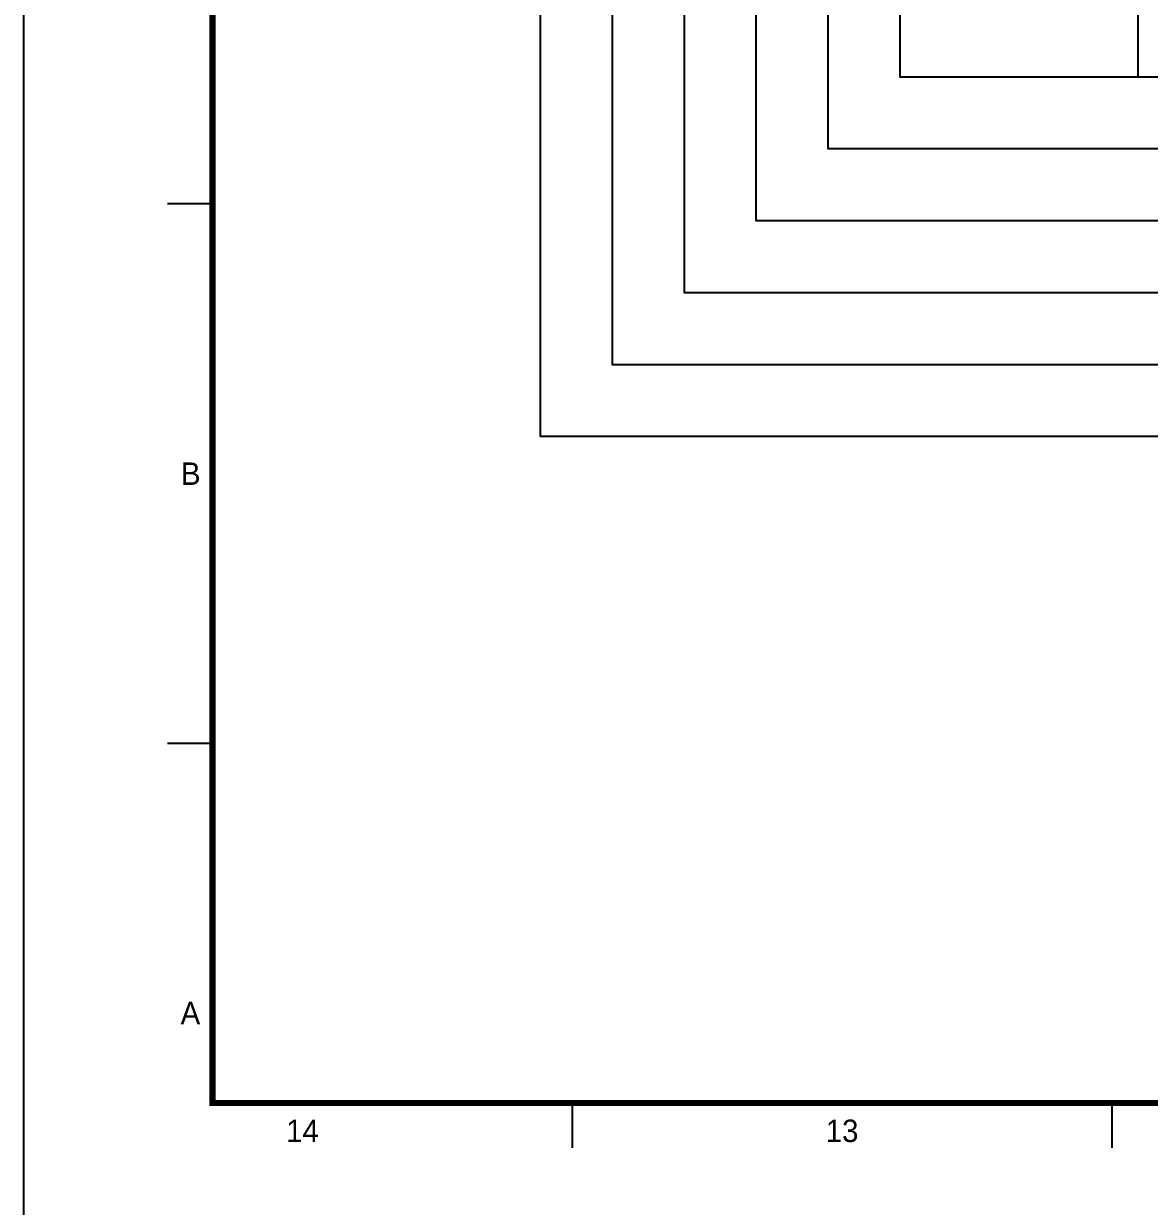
# Model space of a CAD drawing. Header units: millimetres. Extents: x -24416 to 92204, y -190080 to 23760.
# Drawn here: x 0 to 5007, y -47300 to -42038 of the extents above; entities that cross this region are included whole.
import ezdxf
from ezdxf.enums import TextEntityAlignment as Align
from ezdxf.xclip import XClip

# ---------------------------------------------------------------- set-up
doc = ezdxf.new("R2010")
doc.units = ezdxf.units.MM
doc.header["$LTSCALE"] = 50
doc.header["$XCLIPFRAME"] = 0
doc.layers.get('defpoints').update_dxf_attribs({"color": 139})
doc.layers.add('AA-BORD-FORM', color=7, linetype='Continuous')
doc.layers.add('AA-BORD-TEXT', color=3, linetype='Continuous')
doc.layers.add('MC', color=135, linetype='Continuous', plot=False)
doc.styles.add('HAUD01', font='Dotum.ttf')

# ---------------------------------------------------------------- blocks, each defined once
blk = doc.blocks.new('XR-FORM 청주월명')
at = {"layer": 'AA-BORD-FORM', "color": 2}
for p, q in [((21, 117), (16, 117)), ((21, 57), (16, 57)), ((61, 17), (61, 12)), ((121, 17), (121, 12))]:
    blk.add_line(p, q, dxfattribs=at)
at = {"layer": 'AA-BORD-FORM', "color": 1}
blk.add_lwpolyline([(0, 0), (841, 0), (841, 594), (0, 594)], close=True, dxfattribs=at)
at = {"layer": 'AA-BORD-FORM', "color": 2, "const_width": 0.682}
blk.add_lwpolyline([(21, 17), (21, 577), (821, 577), (821, 17)], close=True, dxfattribs=at)
at = {"layer": 'AA-BORD-TEXT', "color": 7, "style": 'HAUD01'}
for s, p in [('B', (18.58, 87)), ('A', (18.54, 27)), ('14', (31, 13.9)), ('13', (91, 13.9))]:
    blk.add_text(s, height=2.5, dxfattribs=at).set_placement(p, align=Align.MIDDLE_CENTER)
blk = doc.blocks.new('U-84A(기본)', base_point=(206477.1, -21253.3))
at = {"layer": 'MC'}
blk.add_line((206612.1, -21553.3), (206612.1, -16988.3), dxfattribs=at)

msp = doc.modelspace()

# ---------------------------------------------------------------- linework, layer by layer
at = {"layer": 'defpoints'}
for points in [[(21927.5, -43875.4), (2298.4, -43875.4), (2298.4, -26950.4), (21927.5, -26950.4)], [(21607.5, -43555.4), (2618.4, -43555.4), (2618.4, -27270.4), (21607.5, -27270.4)], [(21287.5, -43235.4), (2938.4, -43235.4), (2938.4, -27590.4), (21287.5, -27590.4)], [(20967.5, -42915.4), (3258.4, -42915.4), (3258.4, -27910.4), (20967.5, -27910.4)], [(20647.5, -42595.4), (3578.4, -42595.4), (3578.4, -28230.4), (20647.5, -28230.4)], [(20327.5, -42275.4), (3898.4, -42275.4), (3898.4, -28550.4), (20327.5, -28550.4)]]:
    msp.add_lwpolyline(points, close=True, dxfattribs=at)

# ---------------------------------------------------------------- block references
at = {"xscale": 40, "yscale": 40, "zscale": 40}
msp.add_blockref('XR-FORM 청주월명', (0, -47520), dxfattribs=at)
ref = msp.add_blockref('U-84A(기본)', (5092.5, -41975.4), dxfattribs=dict(xscale=-1))
XClip(ref).set_block_clipping_path([(191242.1148644798, -21553.2908892445), (207671.2559460822, -7828.2908892445)])

doc.saveas('drawing.dxf')
